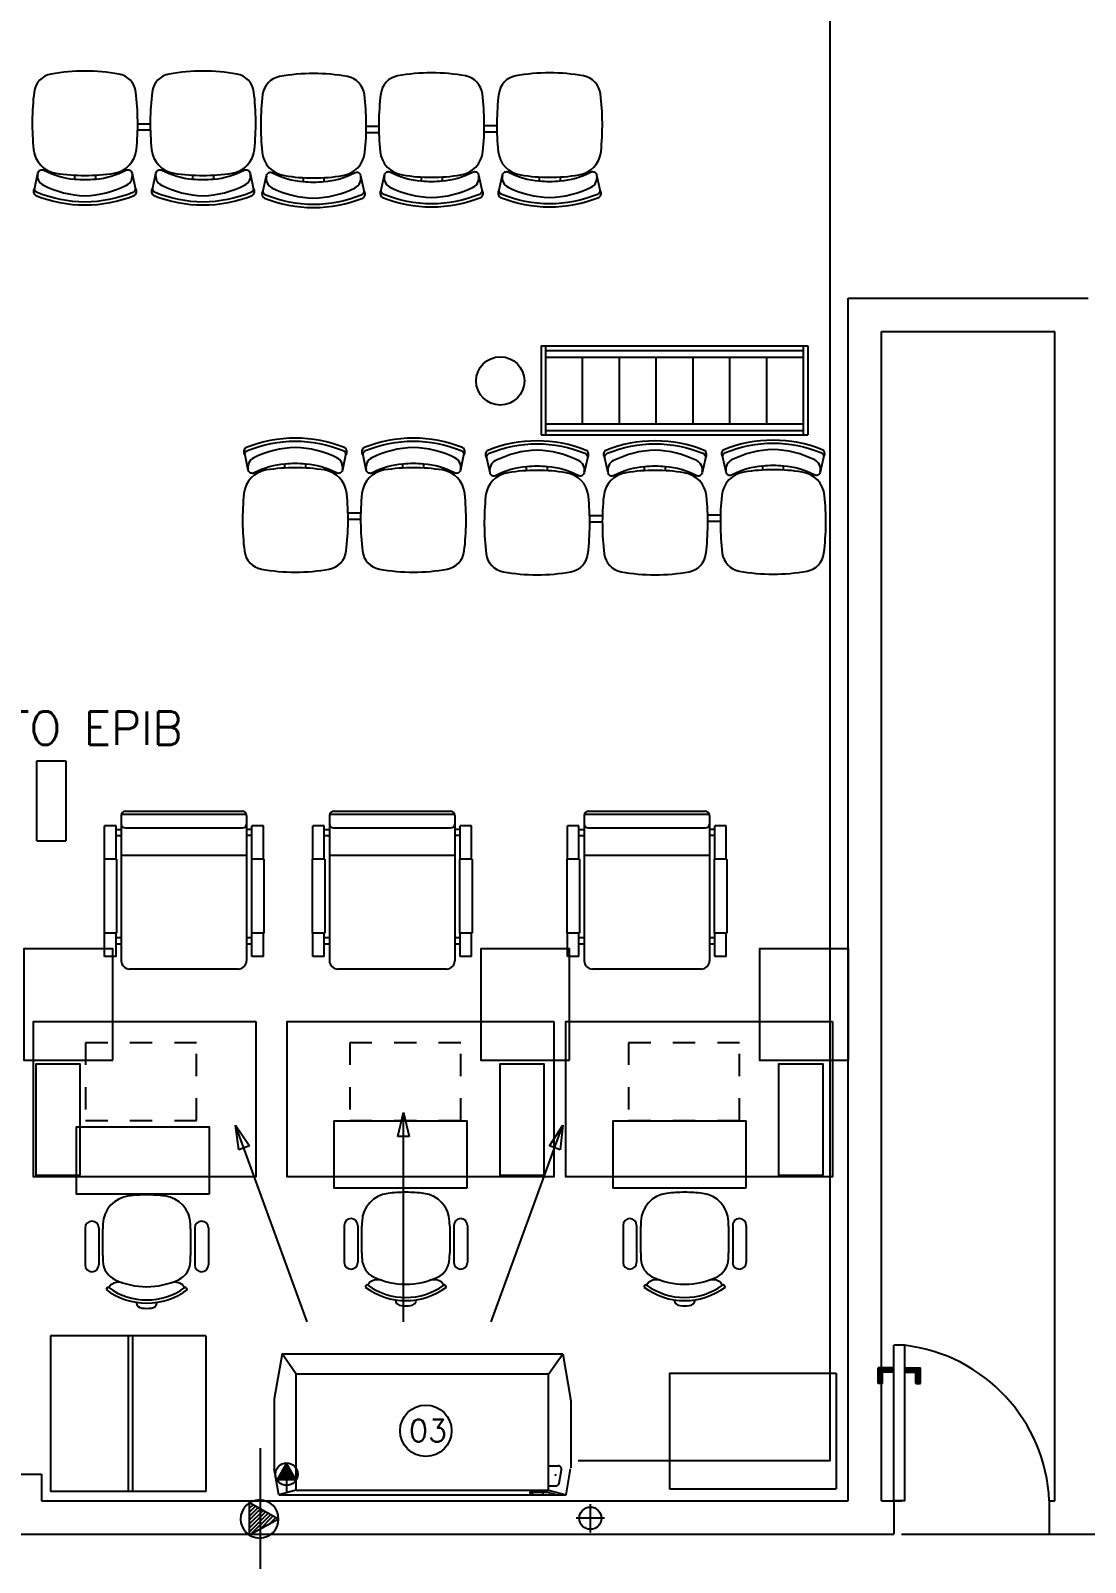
# Model space of a CAD drawing. Extents: x -22 to 17.7, y 1.4 to 35.6.
# Drawn here: x -4.89 to -0.15, y 16.07 to 22.96 of the extents above; entities that cross this region are included whole.
import ezdxf

# ---------------------------------------------------------------- set-up
doc = ezdxf.new("R2010")
doc.units = 0
doc.header["$LTSCALE"] = 0.02
doc.linetypes.add('HIDDEN', pattern=[0.375, 0.25, -0.125])
for name, color, linetype in [('AR-CONDICIONADO', 5, 'CONTINUOUS'), ('AR-INST', 1, 'CONTINUOUS'), ('ARCOND', 2, 'CONTINUOUS'), ('ARCOND_BASE', 7, 'CONTINUOUS'), ('ARCOND_TEXTO', 7, 'CONTINUOUS'), ('LEGENDA', 1, 'CONTINUOUS'), ('PDRENO', 2, 'CONTINUOUS'), ('PFORÇA', 2, 'CONTINUOUS')]:
    doc.layers.add(name, color=color, linetype=linetype)
doc.styles.add('COTAS', font='romans.shx', dxfattribs={"width": 0.75})
doc.styles.add('ROMANS', font='simplex.shx')

# ---------------------------------------------------------------- blocks, each defined once
blk = doc.blocks.new('PF')
at = {"layer": 'PFORÇA', "color": 1}
for p, q in [((0.0002, 0.0874), (-0.0727, -0.0432)), ((-0.0255, 0.0414), (0.0075, 0.0744)), ((-0.0031, 0.0815), (0.0012, 0.0857)), ((0.0002, 0.0874), (0.0732, -0.0432)), ((-0.0702, -0.0386), (0.0202, 0.0517)), ((-0.057, -0.0432), (0.0265, 0.0404)), ((-0.0478, 0.0014), (0.0138, 0.0631)), ((-0.0394, -0.0432), (0.0328, 0.029)), ((-0.0217, -0.0432), (0.0392, 0.0177)), ((-0.004, -0.0432), (0.0455, 0.0063)), ((-0.0727, -0.0432), (0.0732, -0.0432)), ((0.0137, -0.0432), (0.0518, -0.005)), ((0.0313, -0.0432), (0.0582, -0.0163)), ((0.049, -0.0432), (0.0645, -0.0277)), ((0.0667, -0.0432), (0.0708, -0.039))]:
    blk.add_line(p, q, dxfattribs=at)
blk.add_circle((0.0002, 0.0018), 0.0857, dxfattribs=at)

msp = doc.modelspace()

# ---------------------------------------------------------------- linework, layer by layer
at = {"layer": 'AR-CONDICIONADO'}
for p, q in [((-3.2385, 17.9818), (-3.2139, 18.0907)), ((-3.2139, 17.1478), (-3.2139, 18.0907)), ((-3.2139, 18.0907), (-3.1877, 17.9818)), ((-3.969, 18.0338), (-3.9071, 17.9405)), ((-3.9548, 17.9231), (-3.969, 18.0338)), ((-3.6465, 17.1478), (-3.969, 18.0338)), ((-2.819, 17.1478), (-2.4965, 18.0338)), ((-2.5568, 17.9399), (-2.4965, 18.0338)), ((-2.4965, 18.0338), (-2.5091, 17.9225)), ((-3.9071, 17.9405), (-3.9548, 17.9231)), ((-3.1877, 17.9818), (-3.2385, 17.9818)), ((-2.5091, 17.9225), (-2.5568, 17.9399))]:
    msp.add_line(p, q, dxfattribs=at)
at = {"layer": 'AR-CONDICIONADO', "color": 220}
msp.add_line((-3.8584, 16.5793), (-3.8584, 16.036), dxfattribs=at)
at = {"layer": 'AR-CONDICIONADO', "color": 30}
msp.add_lwpolyline([(-8.8679, 28.9207), (-8.8679, 28.7006), (-4.7593, 28.7006), (-4.7593, 25.759), (-1.2952, 25.759), (-1.2952, 16.5228), (-2.4284, 16.5228)], dxfattribs=at)
at = {"layer": 'AR-INST'}
for p, q in [((-3.7397, 16.5118), (-3.7817, 16.4391)), ((-3.7589, 16.4391), (-3.7589, 16.4786)), ((-3.756, 16.4391), (-3.756, 16.4837)), ((-3.753, 16.4391), (-3.753, 16.4888)), ((-3.7501, 16.4391), (-3.7501, 16.4939)), ((-3.7471, 16.4391), (-3.7471, 16.499)), ((-3.7442, 16.4391), (-3.7442, 16.5041)), ((-3.7412, 16.4391), (-3.7412, 16.5092)), ((-3.6978, 16.4391), (-3.7397, 16.5118)), ((-3.7397, 16.5118), (-3.7397, 16.4391)), ((-3.7383, 16.4391), (-3.7383, 16.5092)), ((-3.7353, 16.4391), (-3.7353, 16.5041)), ((-3.7324, 16.4391), (-3.7324, 16.499)), ((-3.7294, 16.4391), (-3.7294, 16.4939)), ((-3.7265, 16.4391), (-3.7265, 16.4888)), ((-3.7235, 16.4391), (-3.7235, 16.4837)), ((-3.7206, 16.4391), (-3.7206, 16.4786)), ((-3.7817, 16.4391), (-3.7397, 16.4391)), ((-3.7767, 16.4391), (-3.7767, 16.4479)), ((-3.7737, 16.4391), (-3.7737, 16.453)), ((-3.7708, 16.4391), (-3.7708, 16.4581)), ((-3.7678, 16.4391), (-3.7678, 16.4632)), ((-3.7648, 16.4391), (-3.7648, 16.4683)), ((-3.7619, 16.4391), (-3.7619, 16.4734)), ((-3.7397, 16.4391), (-3.6978, 16.4391)), ((-3.7397, 16.4391), (-3.7397, 16.3821)), ((-3.7176, 16.4391), (-3.7176, 16.4734)), ((-3.7146, 16.4391), (-3.7146, 16.4683)), ((-3.7117, 16.4391), (-3.7117, 16.4632)), ((-3.7087, 16.4391), (-3.7087, 16.4581)), ((-3.7058, 16.4391), (-3.7058, 16.453)), ((-3.7028, 16.4391), (-3.7028, 16.4479))]:
    msp.add_line(p, q, dxfattribs=at)
at = {"layer": 'AR-INST', "const_width": 0.005}
for points in [[(-3.7502, 16.4575, -1), (-3.7552, 16.4575, -1)], [(-2.5322, 16.4588, 1), (-2.5272, 16.4588, 1)], [(-2.5888, 16.3745, 1), (-2.5838, 16.3745, 1)]]:
    msp.add_lwpolyline(points, format="xyb", close=True, dxfattribs=at)
at = {"layer": 'AR-INST'}
msp.add_circle((-3.7396, 16.4626), 0.0503, dxfattribs=at)
at = {"layer": 'ARCOND'}
for p, q in [((-3.7598, 17.0047), (-3.7956, 16.8016)), ((-3.7598, 17.0047), (-2.4974, 17.0047)), ((-3.6961, 16.9121), (-3.7598, 17.0047)), ((-2.5611, 16.9121), (-2.4974, 17.0047)), ((-2.4974, 17.0047), (-2.4616, 16.8016)), ((-3.6961, 16.3897), (-3.6961, 16.9121)), ((-2.5611, 16.9121), (-3.6961, 16.9121)), ((-2.5611, 16.3897), (-2.5611, 16.9121)), ((-3.7961, 16.7963), (-3.7961, 16.4916)), ((-2.4611, 16.7963), (-2.4611, 16.4916)), ((-2.4611, 16.7963), (-2.4611, 16.4916)), ((-2.4611, 16.7963), (-2.4611, 16.4916)), ((-3.7751, 16.3697), (-3.7956, 16.4864)), ((-2.5611, 16.4997), (-2.5177, 16.4997)), ((-2.5135, 16.4221), (-2.5029, 16.4821)), ((-2.4821, 16.3697), (-2.4616, 16.4864)), ((-2.5611, 16.4097), (-2.5283, 16.4097)), ((-3.6961, 16.3897), (-3.7751, 16.3697)), ((-3.7751, 16.3697), (-2.4821, 16.3697)), ((-3.6961, 16.3897), (-2.5611, 16.3897)), ((-2.6437, 16.3752), (-2.6221, 16.3697)), ((-2.643, 16.3811), (-2.5677, 16.3811)), ((-2.5664, 16.3809), (-2.5221, 16.3697)), ((-2.5611, 16.3897), (-2.4821, 16.3697))]:
    msp.add_line(p, q, dxfattribs=at)
for centre, radius, start, end in [((-3.7661, 16.7963), 0.03, 170, 180), ((-2.4911, 16.7963), 0.03, 0, 10), ((-3.7661, 16.4916), 0.03, 180, 190), ((-2.5177, 16.4847), 0.015, 350, 90), ((-2.5283, 16.4247), 0.015, 270, 350), ((-2.643, 16.3781), 0.003, 90, 255.78646), ((-2.5677, 16.3761), 0.005, 75.78646, 90)]:
    msp.add_arc(centre, radius, start, end, dxfattribs=at)
at = {"layer": 'ARCOND_BASE'}
for p, q in [((-4.3523, 22.5116), (-4.4105, 22.5116)), ((-4.3532, 22.5398), (-4.4096, 22.5398)), ((-4.3523, 22.5116), (-4.3619, 22.5116)), ((-3.3238, 22.5003), (-3.382, 22.5003)), ((-3.3247, 22.5285), (-3.3811, 22.5285)), ((-2.7927, 22.5033), (-2.8509, 22.5033)), ((-2.7936, 22.5315), (-2.85, 22.5315)), ((-2.7927, 22.5033), (-2.8023, 22.5033)), ((-4.694, 22.3098), (-4.694, 22.2919)), ((-4.6, 22.3098), (-4.6, 22.2919)), ((-4.1628, 22.3098), (-4.1628, 22.2919)), ((-4.0688, 22.3098), (-4.0688, 22.2919)), ((-3.6655, 22.2985), (-3.6655, 22.2805)), ((-3.5715, 22.2985), (-3.5715, 22.2805)), ((-3.1344, 22.3015), (-3.1344, 22.2835)), ((-3.0404, 22.3015), (-3.0404, 22.2835)), ((-2.6033, 22.3015), (-2.6033, 22.2835)), ((-2.5093, 22.3015), (-2.5093, 22.2835)), ((-1.2133, 16.3426), (-1.2133, 21.7565)), ((-1.2133, 21.7565), (-0.1333, 21.7565)), ((-1.0633, 16.3426), (-1.0633, 21.6065)), ((-1.0633, 21.6065), (-0.2833, 21.6065)), ((-0.2833, 16.3426), (-0.2833, 21.6065)), ((-2.5948, 21.5409), (-1.3948, 21.5409)), ((-2.5948, 21.5409), (-2.5948, 21.1409)), ((-2.5748, 21.5409), (-2.5748, 21.1409)), ((-2.5748, 21.5209), (-1.4148, 21.5209)), ((-1.4148, 21.5409), (-1.4148, 21.1409)), ((-1.3948, 21.5409), (-1.3948, 21.1409)), ((-2.5748, 21.4909), (-1.4148, 21.4909)), ((-2.4091, 21.4909), (-2.4091, 21.1909)), ((-2.2434, 21.4909), (-2.2434, 21.1909)), ((-2.0777, 21.4909), (-2.0777, 21.1909)), ((-1.9119, 21.4909), (-1.9119, 21.1909)), ((-1.7462, 21.4909), (-1.7462, 21.1909)), ((-1.5805, 21.4909), (-1.5805, 21.1909)), ((-2.5748, 21.1909), (-1.4148, 21.1909)), ((-2.5948, 21.1409), (-1.3948, 21.1409)), ((-2.5748, 21.1609), (-1.4148, 21.1609)), ((-3.7475, 20.9914), (-3.7475, 21.0093)), ((-3.6535, 20.9914), (-3.6535, 21.0093)), ((-3.2163, 20.9914), (-3.2163, 21.0093)), ((-3.1223, 20.9914), (-3.1223, 21.0093)), ((-2.6598, 20.9793), (-2.6598, 20.9972)), ((-2.5658, 20.9793), (-2.5658, 20.9972)), ((-2.1287, 20.9793), (-2.1287, 20.9972)), ((-2.0347, 20.9793), (-2.0347, 20.9972)), ((-1.5975, 20.9823), (-1.5975, 21.0002)), ((-1.5035, 20.9823), (-1.5035, 21.0002)), ((-3.464, 20.7895), (-3.4058, 20.7895)), ((-3.464, 20.7895), (-3.4544, 20.7895)), ((-3.4631, 20.7613), (-3.4067, 20.7613)), ((-2.3763, 20.7774), (-2.3181, 20.7774)), ((-2.3763, 20.7774), (-2.3667, 20.7774)), ((-1.8452, 20.7804), (-1.787, 20.7804)), ((-2.3754, 20.7492), (-2.319, 20.7492)), ((-1.8443, 20.7522), (-1.7879, 20.7522)), ((-4.863, 19.673), (-4.7333, 19.673)), ((-4.863, 19.313), (-4.863, 19.673)), ((-4.7333, 19.673), (-4.7333, 19.313)), ((-4.4647, 19.4462), (-3.9383, 19.4462)), ((-3.528, 19.4462), (-3.0016, 19.4462)), ((-2.3818, 19.4462), (-1.8554, 19.4462)), ((-4.5587, 19.2308), (-4.5587, 19.3812)), ((-4.507, 19.3812), (-4.5587, 19.3812)), ((-4.507, 19.2308), (-4.507, 19.3812)), ((-4.4835, 19.4274), (-4.4835, 18.7737)), ((-4.4824, 19.4337), (-3.9206, 19.4337)), ((-3.9195, 19.4274), (-3.9195, 18.7737)), ((-3.896, 19.2308), (-3.896, 19.3812)), ((-3.8443, 19.3812), (-3.896, 19.3812)), ((-3.8443, 19.2308), (-3.8443, 19.3812)), ((-3.622, 19.2308), (-3.622, 19.3812)), ((-3.5703, 19.3812), (-3.622, 19.3812)), ((-3.5703, 19.2308), (-3.5703, 19.3812)), ((-3.5468, 19.4274), (-3.5468, 18.7737)), ((-3.5457, 19.4337), (-2.9839, 19.4337)), ((-2.9828, 19.4274), (-2.9828, 18.7737)), ((-2.9593, 19.2308), (-2.9593, 19.3812)), ((-2.9076, 19.3812), (-2.9593, 19.3812)), ((-2.9076, 19.2308), (-2.9076, 19.3812)), ((-2.4758, 19.2308), (-2.4758, 19.3812)), ((-2.4241, 19.3812), (-2.4758, 19.3812)), ((-2.4241, 19.2308), (-2.4241, 19.3812)), ((-2.4006, 19.4274), (-2.4006, 18.7737)), ((-2.3995, 19.4337), (-1.8377, 19.4337)), ((-1.8366, 19.4274), (-1.8366, 18.7737)), ((-1.8131, 19.2308), (-1.8131, 19.3812)), ((-1.7614, 19.3812), (-1.8131, 19.3812)), ((-1.7614, 19.2308), (-1.7614, 19.3812)), ((-4.863, 19.313), (-4.7333, 19.313)), ((-4.507, 19.365), (-4.4835, 19.365)), ((-4.507, 19.3368), (-4.4835, 19.3368)), ((-4.4647, 19.3712), (-3.9383, 19.3712)), ((-3.896, 19.365), (-3.9195, 19.365)), ((-3.896, 19.3368), (-3.9195, 19.3368)), ((-3.5703, 19.365), (-3.5468, 19.365)), ((-3.5703, 19.3368), (-3.5468, 19.3368)), ((-3.528, 19.3712), (-3.0016, 19.3712)), ((-2.9593, 19.365), (-2.9828, 19.365)), ((-2.9593, 19.3368), (-2.9828, 19.3368)), ((-2.4241, 19.365), (-2.4006, 19.365)), ((-2.4241, 19.3368), (-2.4006, 19.3368)), ((-2.3818, 19.3712), (-1.8554, 19.3712)), ((-1.8131, 19.365), (-1.8366, 19.365)), ((-1.8131, 19.3368), (-1.8366, 19.3368)), ((-3.9195, 19.2466), (-4.4835, 19.2466)), ((-2.9828, 19.2466), (-3.5468, 19.2466)), ((-1.8366, 19.2466), (-2.4006, 19.2466)), ((-4.5047, 19.2308), (-4.561, 19.2308)), ((-4.561, 19.2308), (-4.561, 18.8977)), ((-4.5047, 19.2308), (-4.5047, 18.8977)), ((-3.8983, 19.2308), (-3.8983, 18.8977)), ((-3.842, 19.2308), (-3.8983, 19.2308)), ((-3.842, 19.2308), (-3.842, 18.8977)), ((-3.568, 19.2308), (-3.6243, 19.2308)), ((-3.6243, 19.2308), (-3.6243, 18.8977)), ((-3.568, 19.2308), (-3.568, 18.8977)), ((-2.9616, 19.2308), (-2.9616, 18.8977)), ((-2.9053, 19.2308), (-2.9616, 19.2308)), ((-2.9053, 19.2308), (-2.9053, 18.8977)), ((-2.4218, 19.2308), (-2.4781, 19.2308)), ((-2.4781, 19.2308), (-2.4781, 18.8977)), ((-2.4218, 19.2308), (-2.4218, 18.8977)), ((-1.8154, 19.2308), (-1.8154, 18.8977)), ((-1.7591, 19.2308), (-1.8154, 19.2308)), ((-1.7591, 19.2308), (-1.7591, 18.8977)), ((-4.5047, 18.8977), (-4.561, 18.8977)), ((-4.5587, 18.7921), (-4.5587, 18.8977)), ((-4.507, 18.7921), (-4.507, 18.8977)), ((-3.842, 18.8977), (-3.8983, 18.8977)), ((-3.896, 18.7921), (-3.896, 18.8977)), ((-3.8443, 18.7921), (-3.8443, 18.8977)), ((-3.568, 18.8977), (-3.6243, 18.8977)), ((-3.622, 18.7921), (-3.622, 18.8977)), ((-3.5703, 18.7921), (-3.5703, 18.8977)), ((-2.9053, 18.8977), (-2.9616, 18.8977)), ((-2.9593, 18.7921), (-2.9593, 18.8977)), ((-2.9076, 18.7921), (-2.9076, 18.8977)), ((-2.4218, 18.8977), (-2.4781, 18.8977)), ((-2.4758, 18.7921), (-2.4758, 18.8977)), ((-2.4241, 18.7921), (-2.4241, 18.8977)), ((-1.7591, 18.8977), (-1.8154, 18.8977)), ((-1.8131, 18.7921), (-1.8131, 18.8977)), ((-1.7614, 18.7921), (-1.7614, 18.8977)), ((-4.4835, 18.876), (-4.507, 18.876)), ((-4.4835, 18.8478), (-4.507, 18.8478)), ((-3.896, 18.876), (-3.9195, 18.876)), ((-3.896, 18.8478), (-3.9195, 18.8478)), ((-3.5468, 18.876), (-3.5703, 18.876)), ((-3.5468, 18.8478), (-3.5703, 18.8478)), ((-2.9593, 18.876), (-2.9828, 18.876)), ((-2.9593, 18.8478), (-2.9828, 18.8478)), ((-2.4006, 18.876), (-2.4241, 18.876)), ((-2.4006, 18.8478), (-2.4241, 18.8478)), ((-1.8131, 18.876), (-1.8366, 18.876)), ((-1.8131, 18.8478), (-1.8366, 18.8478)), ((-4.507, 18.7921), (-4.5587, 18.7921)), ((-3.8443, 18.7921), (-3.896, 18.7921)), ((-3.5703, 18.7921), (-3.622, 18.7921)), ((-2.9076, 18.7921), (-2.9593, 18.7921)), ((-2.4241, 18.7921), (-2.4758, 18.7921)), ((-1.7614, 18.7921), (-1.8131, 18.7921)), ((-3.9571, 18.7361), (-4.4459, 18.7361)), ((-3.0204, 18.7361), (-3.5092, 18.7361)), ((-1.8742, 18.7361), (-2.363, 18.7361)), ((-3.4805, 17.5822), (-3.4805, 17.4157)), ((-3.4194, 17.5822), (-3.4194, 17.4157)), ((-2.9871, 17.5822), (-2.9871, 17.4157)), ((-2.926, 17.5822), (-2.926, 17.4157)), ((-2.2259, 17.5822), (-2.2259, 17.4157)), ((-2.1648, 17.5822), (-2.1648, 17.4157)), ((-1.7325, 17.5822), (-1.7325, 17.4157)), ((-1.6714, 17.5822), (-1.6714, 17.4157)), ((-4.6462, 17.5707), (-4.6462, 17.4042)), ((-4.5851, 17.5707), (-4.5851, 17.4042)), ((-4.5664, 17.4465), (-4.5664, 17.5669)), ((-4.1716, 17.5669), (-4.1716, 17.4465)), ((-4.1529, 17.5707), (-4.1529, 17.4042)), ((-4.0918, 17.5707), (-4.0918, 17.4042)), ((-3.4007, 17.458), (-3.4007, 17.5783)), ((-3.0059, 17.5783), (-3.0059, 17.458)), ((-2.1461, 17.458), (-2.1461, 17.5783)), ((-1.7513, 17.5783), (-1.7513, 17.458)), ((-4.5306, 17.3146), (-4.5401, 17.302)), ((-4.2074, 17.3146), (-4.1979, 17.302)), ((-3.3809, 17.3125), (-3.3866, 17.3049)), ((-3.3649, 17.326), (-3.3743, 17.3134)), ((-3.0417, 17.326), (-3.0322, 17.3134)), ((-3.0256, 17.3125), (-3.02, 17.3049)), ((-2.1263, 17.3125), (-2.132, 17.3049)), ((-2.1103, 17.326), (-2.1197, 17.3134)), ((-1.7871, 17.326), (-1.7776, 17.3134)), ((-1.771, 17.3125), (-1.7654, 17.3049)), ((-4.5466, 17.301), (-4.5523, 17.2935)), ((-4.1914, 17.301), (-4.1857, 17.2935)), ((-4.8027, 17.0847), (-4.8027, 16.3847)), ((-4.1027, 17.0847), (-4.8027, 17.0847)), ((-4.4527, 17.0847), (-4.4527, 16.3847)), ((-4.4327, 17.0847), (-4.4327, 16.3847)), ((-4.1027, 17.0847), (-4.1027, 16.3847)), ((-1.0081, 16.3426), (-1.0081, 17.0426)), ((-0.9581, 17.0426), (-1.0081, 17.0426)), ((-0.9581, 16.3426), (-0.9581, 17.0426)), ((-2.0168, 16.9168), (-2.0168, 16.3968)), ((-2.0168, 16.9168), (-1.2668, 16.9168)), ((-1.2668, 16.9168), (-1.2668, 16.3968)), ((-1.0081, 16.941), (-1.0781, 16.941)), ((-1.0781, 16.871), (-1.0781, 16.941)), ((-1.0581, 16.871), (-1.0581, 16.921)), ((-1.0081, 16.921), (-1.0581, 16.921)), ((-0.9581, 16.941), (-0.8881, 16.941)), ((-0.9581, 16.921), (-0.9081, 16.921)), ((-0.9081, 16.871), (-0.9081, 16.921)), ((-0.8881, 16.871), (-0.8881, 16.941)), ((-1.0581, 16.871), (-1.0781, 16.871)), ((-0.9081, 16.871), (-0.8881, 16.871)), ((-4.9926, 16.4626), (-4.8426, 16.4626)), ((-4.8426, 16.4626), (-4.8426, 16.3426)), ((-4.8426, 16.3426), (-1.2133, 16.3426)), ((-4.1027, 16.3847), (-4.8027, 16.3847)), ((-2.0168, 16.3968), (-1.2668, 16.3968)), ((-1.0633, 16.3426), (-0.9726, 16.3426)), ((-1.0081, 16.3426), (-1.0081, 16.1926)), ((-0.9581, 16.3426), (-1.0081, 16.3426)), ((-0.3081, 16.3426), (-0.2833, 16.3426)), ((-0.3081, 16.3426), (-0.3081, 16.1926)), ((-4.9926, 16.1926), (-1.0081, 16.1926)), ((-0.9726, 16.1926), (-0.2726, 16.1926)), ((-0.2726, 16.1926), (0.1003, 16.1926))]:
    msp.add_line(p, q, dxfattribs=at)
for points in [[(-4.5159, 22.3187, 0.340817), (-4.4156, 22.4245, 0.05523), (-4.418, 22.6833, 0.328643), (-4.4943, 22.7646, 0.09095), (-4.7996, 22.7646, 0.328643), (-4.876, 22.6833, 0.05523), (-4.8783, 22.4245, 0.340817), (-4.778, 22.3187, 0.077917)], [(-3.9848, 22.3187, 0.340817), (-3.8845, 22.4245, 0.05523), (-3.8868, 22.6833, 0.328643), (-3.9632, 22.7646, 0.09095), (-4.2685, 22.7646, 0.328643), (-4.3448, 22.6833, 0.05523), (-4.3472, 22.4245, 0.340817), (-4.2469, 22.3187, 0.077917)], [(-3.4874, 22.3074, 0.340817), (-3.3872, 22.4132, 0.05523), (-3.3895, 22.672, 0.328643), (-3.4659, 22.7533, 0.09095), (-3.7711, 22.7533, 0.328643), (-3.8475, 22.672, 0.05523), (-3.8498, 22.4132, 0.340817), (-3.7495, 22.3074, 0.077917)], [(-2.9563, 22.3104, 0.340817), (-2.8561, 22.4162, 0.05523), (-2.8584, 22.675, 0.328643), (-2.9347, 22.7563, 0.09095), (-3.24, 22.7563, 0.328643), (-3.3164, 22.675, 0.05523), (-3.3187, 22.4162, 0.340817), (-3.2184, 22.3104, 0.077917)], [(-2.4252, 22.3104, 0.340817), (-2.3249, 22.4162, 0.05523), (-2.3273, 22.675, 0.328643), (-2.4036, 22.7563, 0.09095), (-2.7089, 22.7563, 0.328643), (-2.7852, 22.675, 0.05523), (-2.7876, 22.4162, 0.340817), (-2.6873, 22.3104, 0.077917)], [(-3.8315, 20.9825, 0.340817), (-3.9318, 20.8766, 0.05523), (-3.9295, 20.6179, 0.328643), (-3.8531, 20.5366, 0.09095), (-3.5478, 20.5366, 0.328643), (-3.4715, 20.6179, 0.05523), (-3.4691, 20.8766, 0.340817), (-3.5694, 20.9825, 0.077917)], [(-3.3004, 20.9825, 0.340817), (-3.4007, 20.8766, 0.05523), (-3.3983, 20.6179, 0.328643), (-3.322, 20.5366, 0.09095), (-3.0167, 20.5366, 0.328643), (-2.9403, 20.6179, 0.05523), (-2.938, 20.8766, 0.340817), (-3.0383, 20.9825, 0.077917)], [(-2.7438, 20.9704, 0.340817), (-2.8441, 20.8645, 0.05523), (-2.8418, 20.6057, 0.328643), (-2.7654, 20.5244, 0.09095), (-2.4602, 20.5244, 0.328643), (-2.3838, 20.6057, 0.05523), (-2.3815, 20.8645, 0.340817), (-2.4817, 20.9704, 0.077917)], [(-2.2127, 20.9704, 0.340817), (-2.313, 20.8645, 0.05523), (-2.3107, 20.6057, 0.328643), (-2.2343, 20.5244, 0.09095), (-1.929, 20.5244, 0.328643), (-1.8527, 20.6057, 0.05523), (-1.8503, 20.8645, 0.340817), (-1.9506, 20.9704, 0.077917)], [(-1.6816, 20.9733, 0.340817), (-1.7819, 20.8675, 0.05523), (-1.7795, 20.6087, 0.328643), (-1.7032, 20.5274, 0.09095), (-1.3979, 20.5274, 0.328643), (-1.3216, 20.6087, 0.05523), (-1.3192, 20.8675, 0.340817), (-1.4195, 20.9733, 0.077917)]]:
    msp.add_lwpolyline(points, format="xyb", close=True, dxfattribs=at)
for points in [[(-4.6, 22.2919, 0.100785), (-4.4624, 22.3319, -0.49505), (-4.4353, 22.3193), (-4.4207, 22.2525, -0.365963), (-4.432, 22.2311, -0.0944), (-4.647, 22.1885, -0.0944), (-4.8619, 22.2311, -0.365963), (-4.8732, 22.2525), (-4.8586, 22.3193, -0.49505), (-4.8315, 22.3319, 0.100785), (-4.694, 22.2919, 0.100785)], [(-4.8592, 22.3166, 0.344642), (-4.8341, 22.2643, 0.1068), (-4.647, 22.2172, 0.1068), (-4.4598, 22.2643, 0.344642), (-4.4347, 22.3166)], [(-4.0688, 22.2919, 0.100785), (-3.9313, 22.3319, -0.49505), (-3.9042, 22.3193), (-3.8896, 22.2525, -0.365963), (-3.9009, 22.2311, -0.0944), (-4.1158, 22.1885, -0.0944), (-4.3308, 22.2311, -0.365963), (-4.3421, 22.2525), (-4.3275, 22.3193, -0.49505), (-4.3004, 22.3319, 0.100785), (-4.1628, 22.2919, 0.100785)], [(-4.3281, 22.3166, 0.344642), (-4.303, 22.2643, 0.1068), (-4.1158, 22.2172, 0.1068), (-3.9287, 22.2643, 0.344642), (-3.9036, 22.3166)], [(-3.5715, 22.2805, 0.100785), (-3.434, 22.3206, -0.49505), (-3.4068, 22.308), (-3.3922, 22.2412, -0.365963), (-3.4035, 22.2197, -0.0944), (-3.6185, 22.1772, -0.0944), (-3.8334, 22.2197, -0.365963), (-3.8448, 22.2412), (-3.8301, 22.308, -0.49505), (-3.803, 22.3206, 0.100785), (-3.6655, 22.2805, 0.100785)], [(-3.8307, 22.3052, 0.344642), (-3.8056, 22.253, 0.1068), (-3.6185, 22.2059, 0.1068), (-3.4313, 22.253, 0.344642), (-3.4062, 22.3052)], [(-3.0404, 22.2835, 0.100785), (-2.9028, 22.3236, -0.49505), (-2.8757, 22.3109), (-2.8611, 22.2442, -0.365963), (-2.8724, 22.2227, -0.0944), (-3.0874, 22.1802, -0.0944), (-3.3023, 22.2227, -0.365963), (-3.3137, 22.2442), (-3.299, 22.3109, -0.49505), (-3.2719, 22.3236, 0.100785), (-3.1344, 22.2835, 0.100785)], [(-3.2996, 22.3082, 0.344642), (-3.2745, 22.256, 0.1068), (-3.0874, 22.2089, 0.1068), (-2.9002, 22.256, 0.344642), (-2.8751, 22.3082)], [(-2.5093, 22.2835, 0.100785), (-2.3717, 22.3236, -0.49505), (-2.3446, 22.3109), (-2.33, 22.2442, -0.365963), (-2.3413, 22.2227, -0.0944), (-2.5563, 22.1802, -0.0944), (-2.7712, 22.2227, -0.365963), (-2.7825, 22.2442), (-2.7679, 22.3109, -0.49505), (-2.7408, 22.3236, 0.100785), (-2.6033, 22.2835, 0.100785)], [(-2.7685, 22.3082, 0.344642), (-2.7434, 22.256, 0.1068), (-2.5563, 22.2089, 0.1068), (-2.3691, 22.256, 0.344642), (-2.344, 22.3082)], [(-4.8735, 22.2508, 0.481357), (-4.8682, 22.2181, 0.097119), (-4.647, 22.1755, 0.097119), (-4.4257, 22.2181, 0.481357), (-4.4204, 22.2508)], [(-4.3424, 22.2508, 0.481357), (-4.3371, 22.2181, 0.097119), (-4.1158, 22.1755, 0.097119), (-3.8946, 22.2181, 0.481357), (-3.8893, 22.2508)], [(-3.8451, 22.2395, 0.481357), (-3.8397, 22.2067, 0.097119), (-3.6185, 22.1642, 0.097119), (-3.3972, 22.2067, 0.481357), (-3.3919, 22.2395)], [(-3.314, 22.2425, 0.481357), (-3.3086, 22.2097, 0.097119), (-3.0874, 22.1672, 0.097119), (-2.8661, 22.2097, 0.481357), (-2.8608, 22.2425)], [(-2.7828, 22.2425, 0.481357), (-2.7775, 22.2097, 0.097119), (-2.5563, 22.1672, 0.097119), (-2.335, 22.2097, 0.481357), (-2.3297, 22.2425)], [(-3.4739, 21.0504, 0.481357), (-3.4792, 21.0831, 0.097119), (-3.7005, 21.1257, 0.097119), (-3.9217, 21.0831, 0.481357), (-3.927, 21.0504)], [(-3.7475, 21.0093, 0.100785), (-3.885, 20.9693, -0.49505), (-3.9121, 20.9819), (-3.9267, 21.0487, -0.365963), (-3.9154, 21.0701, -0.0944), (-3.7005, 21.1127, -0.0944), (-3.4855, 21.0701, -0.365963), (-3.4742, 21.0487), (-3.4888, 20.9819, -0.49505), (-3.5159, 20.9693, 0.100785), (-3.6535, 21.0093, 0.100785)], [(-2.9428, 21.0504, 0.481357), (-2.9481, 21.0831, 0.097119), (-3.1693, 21.1257, 0.097119), (-3.3906, 21.0831, 0.481357), (-3.3959, 21.0504)], [(-3.2163, 21.0093, 0.100785), (-3.3539, 20.9693, -0.49505), (-3.381, 20.9819), (-3.3956, 21.0487, -0.365963), (-3.3843, 21.0701, -0.0944), (-3.1693, 21.1127, -0.0944), (-2.9544, 21.0701, -0.365963), (-2.943, 21.0487), (-2.9577, 20.9819, -0.49505), (-2.9848, 20.9693, 0.100785), (-3.1223, 21.0093, 0.100785)], [(-2.3862, 21.0382, 0.481357), (-2.3915, 21.071, 0.097119), (-2.6128, 21.1135, 0.097119), (-2.834, 21.071, 0.481357), (-2.8394, 21.0382)], [(-2.6598, 20.9972, 0.100785), (-2.7973, 20.9572, -0.49505), (-2.8244, 20.9698), (-2.8391, 21.0365, -0.365963), (-2.8277, 21.058, -0.0944), (-2.6128, 21.1005, -0.0944), (-2.3978, 21.058, -0.365963), (-2.3865, 21.0365), (-2.4011, 20.9698, -0.49505), (-2.4283, 20.9572, 0.100785), (-2.5658, 20.9972, 0.100785)], [(-1.8551, 21.0382, 0.481357), (-1.8604, 21.071, 0.097119), (-2.0817, 21.1135, 0.097119), (-2.3029, 21.071, 0.481357), (-2.3082, 21.0382)], [(-2.1287, 20.9972, 0.100785), (-2.2662, 20.9572, -0.49505), (-2.2933, 20.9698), (-2.3079, 21.0365, -0.365963), (-2.2966, 21.058, -0.0944), (-2.0817, 21.1005, -0.0944), (-1.8667, 21.058, -0.365963), (-1.8554, 21.0365), (-1.87, 20.9698, -0.49505), (-1.8971, 20.9572, 0.100785), (-2.0347, 20.9972, 0.100785)], [(-1.324, 21.0412, 0.481357), (-1.3293, 21.074, 0.097119), (-1.5505, 21.1165, 0.097119), (-1.7718, 21.074, 0.481357), (-1.7771, 21.0412)], [(-1.5975, 21.0002, 0.100785), (-1.7351, 20.9602, -0.49505), (-1.7622, 20.9728), (-1.7768, 21.0395, -0.365963), (-1.7655, 21.061, -0.0944), (-1.5505, 21.1035, -0.0944), (-1.3356, 21.061, -0.365963), (-1.3243, 21.0395), (-1.3389, 20.9728, -0.49505), (-1.366, 20.9602, 0.100785), (-1.5035, 21.0002, 0.100785)], [(-3.4882, 20.9846, 0.344642), (-3.5133, 21.0368, 0.1068), (-3.7005, 21.0839, 0.1068), (-3.8876, 21.0368, 0.344642), (-3.9127, 20.9846)], [(-2.9571, 20.9846, 0.344642), (-2.9822, 21.0368, 0.1068), (-3.1693, 21.0839, 0.1068), (-3.3565, 21.0368, 0.344642), (-3.3816, 20.9846)], [(-2.4005, 20.9725, 0.344642), (-2.4256, 21.0247, 0.1068), (-2.6128, 21.0718, 0.1068), (-2.7999, 21.0247, 0.344642), (-2.825, 20.9725)], [(-1.8694, 20.9725, 0.344642), (-1.8945, 21.0247, 0.1068), (-2.0817, 21.0718, 0.1068), (-2.2688, 21.0247, 0.344642), (-2.2939, 20.9725)], [(-1.3383, 20.9755, 0.344642), (-1.3634, 21.0277, 0.1068), (-1.5505, 21.0748, 0.1068), (-1.7377, 21.0277, 0.344642), (-1.7628, 20.9755)]]:
    msp.add_lwpolyline(points, format="xyb", dxfattribs=at)
for points in [[(-4.5217, 18.3265), (-4.5217, 18.8265), (-4.9217, 18.8265), (-4.9217, 18.3265)], [(-2.4663, 18.3265), (-2.4663, 18.8265), (-2.8663, 18.8265), (-2.8663, 18.3265)], [(-1.2117, 18.3265), (-1.2117, 18.8265), (-1.6117, 18.8265), (-1.6117, 18.3265)], [(-3.8789, 18.5001), (-3.8789, 17.8001), (-4.8789, 17.8001), (-4.8789, 18.5001)], [(-2.5375, 18.5001), (-2.5375, 17.8001), (-3.7375, 17.8001), (-3.7375, 18.5001)], [(-1.2828, 18.5001), (-1.2828, 17.8001), (-2.4828, 17.8001), (-2.4828, 18.5001)], [(-4.6686, 17.8082), (-4.6686, 18.3082), (-4.8686, 18.3082), (-4.8686, 17.8082)], [(-2.5805, 17.8082), (-2.5805, 18.3082), (-2.7805, 18.3082), (-2.7805, 17.8082)], [(-1.3259, 17.8082), (-1.3259, 18.3082), (-1.5259, 18.3082), (-1.5259, 17.8082)], [(-4.0872, 17.7245), (-4.0872, 18.0245), (-4.6872, 18.0245), (-4.6872, 17.7245)], [(-2.9266, 17.7514), (-2.9266, 18.0514), (-3.5266, 18.0514), (-3.5266, 17.7514)], [(-1.672, 17.7514), (-1.672, 18.0514), (-2.272, 18.0514), (-2.272, 17.7514)]]:
    msp.add_lwpolyline(points, close=True, dxfattribs=at)
at = {"layer": 'ARCOND_BASE', "linetype": 'HIDDEN'}
for points in [[(-4.1446, 18.0543), (-4.1446, 18.4043), (-4.6446, 18.4043), (-4.6446, 18.0543)], [(-2.9559, 18.0543), (-2.9559, 18.4043), (-3.4559, 18.4043), (-3.4559, 18.0543)], [(-1.7013, 18.0543), (-1.7013, 18.4043), (-2.2013, 18.4043), (-2.2013, 18.0543)]]:
    msp.add_lwpolyline(points, close=True, dxfattribs=at)
at = {"layer": 'ARCOND_BASE'}
msp.add_circle((-2.7781, 21.3834), 0.1086, dxfattribs=at)
for centre, radius, start, end in [((-4.647, 22.8043), 0.5146, 264.75947, 275.24053), ((-4.1158, 22.8043), 0.5146, 264.75947, 275.24053), ((-3.6185, 22.793), 0.5146, 264.75947, 275.24053), ((-3.0874, 22.796), 0.5146, 264.75947, 275.24053), ((-2.5563, 22.796), 0.5146, 264.75947, 275.24053), ((-3.7005, 20.4969), 0.5146, 84.75947, 95.24053), ((-3.1693, 20.4969), 0.5146, 84.75947, 95.24053), ((-2.6128, 20.4848), 0.5146, 84.75947, 95.24053), ((-2.0817, 20.4848), 0.5146, 84.75947, 95.24053), ((-1.5505, 20.4877), 0.5146, 84.75947, 95.24053), ((-4.4647, 19.4274), 0.0188, 90, 180), ((-3.9383, 19.4274), 0.0188, 0, 90), ((-3.528, 19.4274), 0.0188, 90, 180), ((-3.0016, 19.4274), 0.0188, 0, 90), ((-2.3818, 19.4274), 0.0188, 90, 180), ((-1.8554, 19.4274), 0.0188, 0, 90), ((-4.4647, 19.39), 0.0188, 180, 270), ((-3.9383, 19.39), 0.0188, 270, 0), ((-3.528, 19.39), 0.0188, 180, 270), ((-3.0016, 19.39), 0.0188, 270, 0), ((-2.3818, 19.39), 0.0188, 180, 270), ((-1.8554, 19.39), 0.0188, 270, 0), ((-4.4459, 18.7737), 0.0376, 180, 270), ((-3.9571, 18.7737), 0.0376, 270, 0), ((-3.5092, 18.7737), 0.0376, 180, 270), ((-3.0204, 18.7737), 0.0376, 270, 0), ((-2.363, 18.7737), 0.0376, 180, 270), ((-1.8742, 18.7737), 0.0376, 270, 0), ((-4.369, 17.0382), 0.6815, 90, 96.84497), ((-4.369, 17.0382), 0.6815, 83.15503, 90), ((-3.2688, 17.5956), 0.1316, 96.84497, 178.27072), ((-3.2033, 17.0497), 0.6815, 90, 96.84497), ((-3.2033, 17.0497), 0.6815, 83.15503, 90), ((-3.1377, 17.5956), 0.1316, 1.72928, 83.15503), ((-2.0142, 17.5956), 0.1316, 96.84497, 178.27072), ((-1.9487, 17.0497), 0.6815, 90, 96.84497), ((-1.9487, 17.0497), 0.6815, 83.15503, 90), ((-1.8831, 17.5956), 0.1316, 1.72928, 83.15503), ((-4.4345, 17.5842), 0.1316, 96.84497, 178.27072), ((-4.3035, 17.5842), 0.1316, 1.72928, 83.15503), ((-4.6157, 17.5707), 0.0306, 0, 180), ((-3.8614, 17.5669), 0.705, 178.27072, 180), ((-4.8766, 17.5669), 0.705, 0, 1.72928), ((-4.1223, 17.5707), 0.0306, 0, 180), ((-3.4499, 17.5822), 0.0306, 0, 180), ((-2.6957, 17.5783), 0.705, 178.27072, 180), ((-3.7109, 17.5783), 0.705, 0, 1.72928), ((-2.9566, 17.5822), 0.0306, 0, 180), ((-2.1953, 17.5822), 0.0306, 0, 180), ((-1.4411, 17.5783), 0.705, 178.27072, 180), ((-2.4563, 17.5783), 0.705, 0, 1.72928), ((-1.702, 17.5822), 0.0306, 0, 180), ((-3.6734, 17.4465), 0.893, 180, 181.69261), ((-5.0646, 17.4465), 0.893, 358.30739, 360), ((-2.5077, 17.458), 0.893, 180, 181.69261), ((-3.8989, 17.458), 0.893, 358.30739, 360), ((-1.2531, 17.458), 0.893, 180, 181.69261), ((-2.6443, 17.458), 0.893, 358.30739, 360), ((-4.6157, 17.4042), 0.0306, 180, 0), ((-4.4721, 17.4229), 0.094, 181.69261, 245.06117), ((-4.2659, 17.4229), 0.094, 294.93883, 358.30739), ((-4.1223, 17.4042), 0.0306, 180, 0), ((-3.4499, 17.4157), 0.0306, 180, 0), ((-3.3063, 17.4344), 0.094, 181.69261, 245.06117), ((-3.1002, 17.4344), 0.094, 294.93883, 358.30739), ((-2.9566, 17.4157), 0.0306, 180, 0), ((-2.1953, 17.4157), 0.0306, 180, 0), ((-2.0517, 17.4344), 0.094, 181.69261, 245.06117), ((-1.8456, 17.4344), 0.094, 294.93883, 358.30739), ((-1.702, 17.4157), 0.0306, 180, 0), ((-4.4943, 17.264), 0.0623, 74.26037, 125.65949), ((-4.369, 17.6445), 0.3384, 245.06117, 270), ((-4.369, 17.6445), 0.3384, 270, 294.93883), ((-4.2437, 17.264), 0.0623, 54.34051, 105.73963), ((-3.3771, 17.3097), 0.0047, 54.0396, 143.1301), ((-3.2033, 17.5493), 0.2914, 234.0396, 305.9604), ((-3.3285, 17.2754), 0.0623, 74.26037, 125.65949), ((-3.2033, 17.656), 0.3384, 245.06117, 270), ((-3.2033, 17.656), 0.3384, 270, 294.93883), ((-3.078, 17.2754), 0.0623, 54.34051, 105.73963), ((-3.0294, 17.3097), 0.0047, 36.8699, 125.9604), ((-2.1225, 17.3097), 0.0047, 54.0396, 143.1301), ((-1.9487, 17.5493), 0.2914, 234.0396, 305.9604), ((-2.0739, 17.2754), 0.0623, 74.26037, 125.65949), ((-1.9487, 17.656), 0.3384, 245.06117, 270), ((-1.9487, 17.656), 0.3384, 270, 294.93883), ((-1.8234, 17.2754), 0.0623, 54.34051, 105.73963), ((-1.7748, 17.3097), 0.0047, 36.8699, 125.9604), ((-4.369, 17.5379), 0.3055, 233.1301, 306.8699), ((-4.5429, 17.2982), 0.0047, 54.0396, 143.1301), ((-4.369, 17.5379), 0.2914, 234.0396, 305.9604), ((-4.1951, 17.2982), 0.0047, 36.8699, 125.9604), ((-3.2033, 17.5493), 0.3055, 233.1301, 306.8699), ((-3.2221, 17.2491), 0.0282, 183.37191, 266.41668), ((-3.1845, 17.2491), 0.0282, 273.58332, 356.62809), ((-1.9487, 17.5493), 0.3055, 233.1301, 306.8699), ((-1.9675, 17.2491), 0.0282, 183.37191, 266.41668), ((-1.9299, 17.2491), 0.0282, 273.58332, 356.62809), ((-4.3878, 17.2377), 0.0282, 183.37191, 266.41668), ((-4.369, 17.5379), 0.329, 266.41668, 273.58332), ((-4.3502, 17.2377), 0.0282, 273.58332, 356.62809), ((-3.2033, 17.5493), 0.329, 266.41668, 273.58332), ((-1.9487, 17.5493), 0.329, 266.41668, 273.58332), ((-1.0457, 16.3094), 0.7384, 2.57372, 83.18409)]:
    msp.add_arc(centre, radius, start, end, dxfattribs=at)
for points in [[(-1.0081, 16.941), (-1.0781, 16.941), (-1.0081, 16.921), (-1.0581, 16.921)], [(-1.0581, 16.871), (-1.0581, 16.921), (-1.0781, 16.871), (-1.0781, 16.941)], [(-0.8881, 16.941), (-0.9581, 16.941), (-0.9081, 16.921), (-0.9581, 16.921)], [(-0.8881, 16.871), (-0.8881, 16.941), (-0.9081, 16.871), (-0.9081, 16.921)]]:
    msp.add_solid(points, dxfattribs=at)
at = {"layer": 'ARCOND_TEXTO'}
msp.add_circle((-3.1132, 16.6578), 0.1159, dxfattribs=at)
at = {"layer": 'PDRENO', "color": 1}
for p, q in [((-2.3728, 16.2004), (-2.3728, 16.3281)), ((-2.3089, 16.2642), (-2.4366, 16.2642))]:
    msp.add_line(p, q, dxfattribs=at)
msp.add_circle((-2.3728, 16.2642), 0.05, dxfattribs=at)

# ---------------------------------------------------------------- block references
at = {"layer": 'LEGENDA', "xscale": -1, "rotation": 270}
msp.add_blockref('PF', (-3.8631, 16.2604), dxfattribs=at)

# ---------------------------------------------------------------- texts
at = {"layer": 'ARCOND_TEXTO'}
for s, height, style, p in [('ATENDIMENTO EPIB', 0.15, 'COTAS', (-6.0853, 19.7461)), ('03', 0.1, 'ROMANS', (-3.1891, 16.6085))]:
    msp.add_text(s, height=height, dxfattribs=dict(at, style=style)).set_placement(p)

doc.saveas('drawing.dxf')
